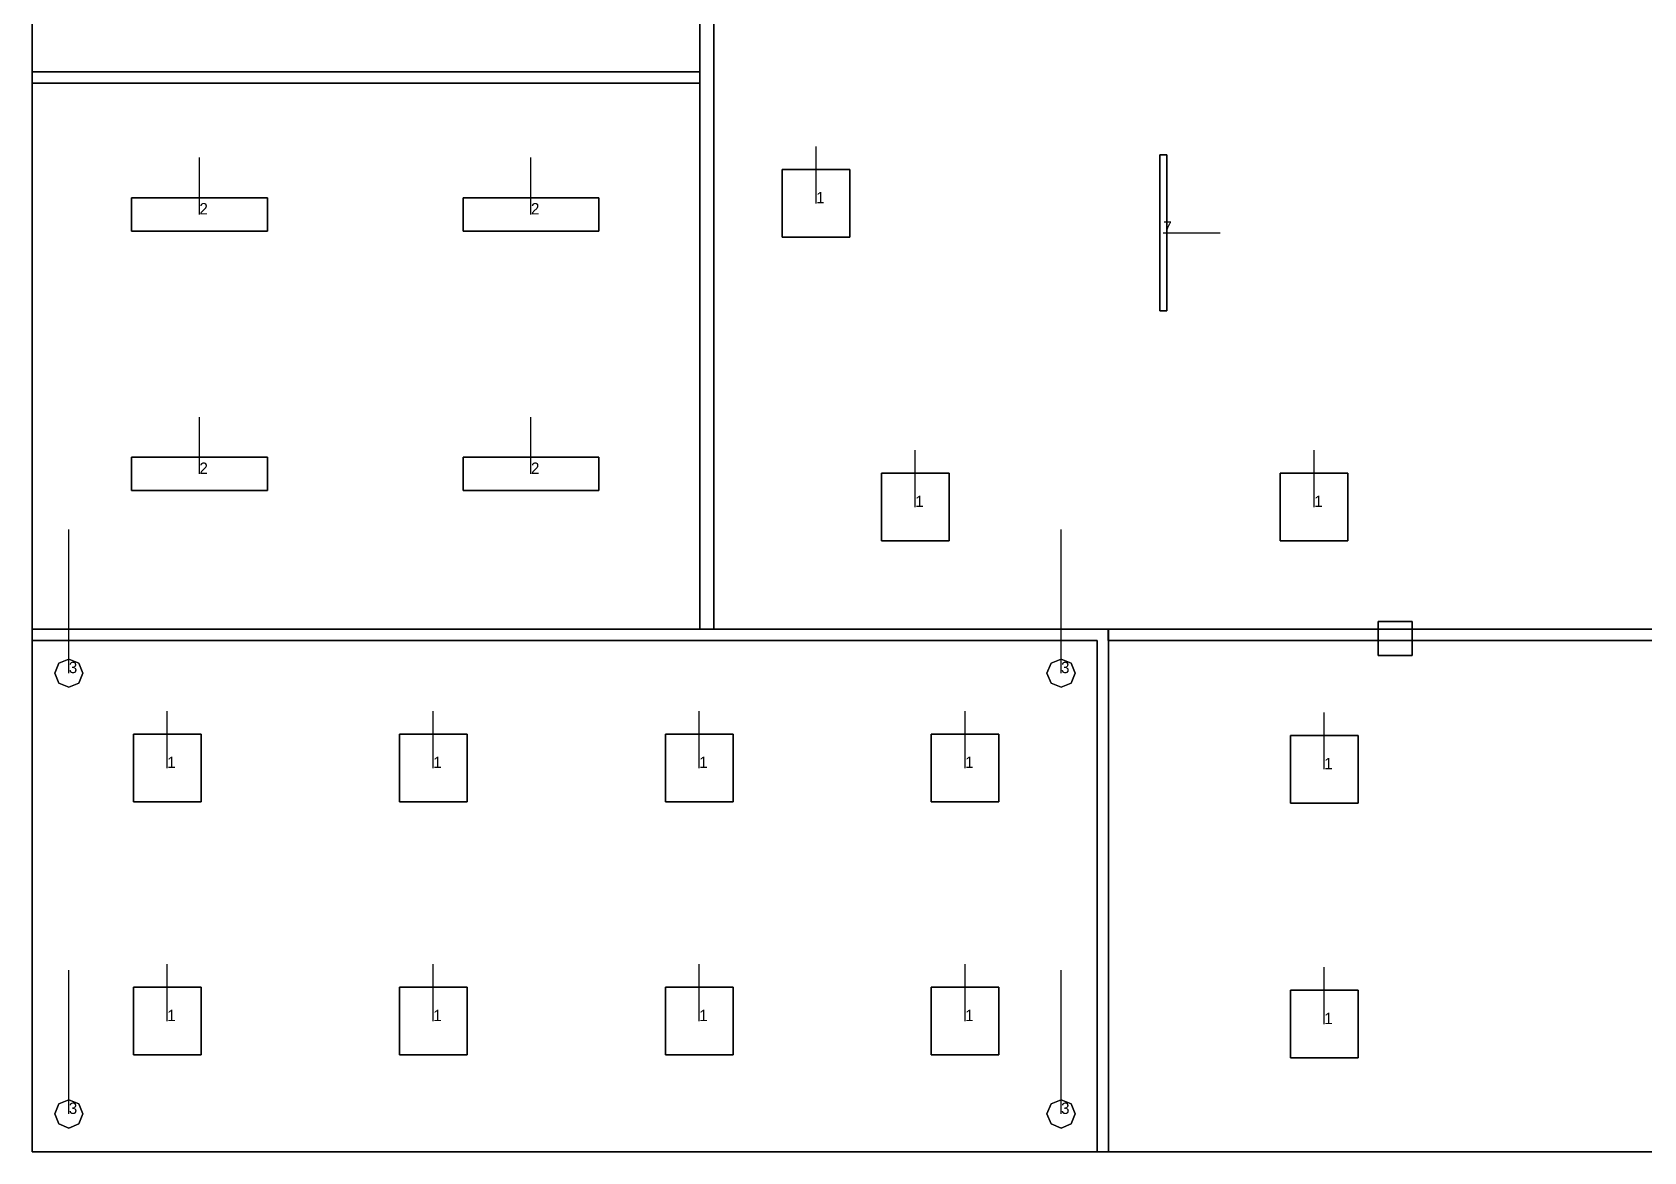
# Model space of a CAD drawing. Extents: x 0 to 48.1, y 0 to 23.7.
# Drawn here: x 0 to 14.19, y 0 to 9.85 of the extents above; entities that cross this region are included whole.
import ezdxf

# ---------------------------------------------------------------- set-up
doc = ezdxf.new("R2010")
doc.units = 0
doc.header["$MEASUREMENT"] = 0
for name, color, linetype in [('DLXFURN', 5, 'Continuous'), ('DLXLUM', 1, 'Continuous'), ('DLXLUMEX', 1, 'Continuous'), ('DLXSCENE', 7, 'Continuous')]:
    doc.layers.add(name, color=color, linetype=linetype)

# ---------------------------------------------------------------- blocks, each defined once
blk = doc.blocks.new('*U211')
at = {"color": 1}
blk.add_line((0, 0), (0, 0.5), dxfattribs=at)
for p, q in [((0.298, 0.298), (-0.298, 0.298)), ((-0.298, 0.298), (-0.298, -0.298)), ((-0.298, 0.298), (-0.298, -0.298)), ((-0.298, -0.298), (-0.298, 0.298)), ((-0.298, 0.298), (-0.298, 0.298)), ((0.298, 0.298), (-0.298, 0.298)), ((-0.298, 0.298), (-0.298, 0.298)), ((-0.298, 0.298), (0.298, 0.298)), ((-0.298, -0.298), (-0.298, 0.298)), ((-0.298, 0.298), (0.298, 0.298)), ((0.298, -0.298), (0.298, 0.298)), ((0.298, 0.298), (0.298, 0.298)), ((0.298, -0.298), (0.298, 0.298)), ((0.298, 0.298), (0.298, 0.298)), ((0.298, 0.298), (0.298, -0.298)), ((0.298, 0.298), (0.298, -0.298)), ((-0.298, -0.298), (0.298, -0.298)), ((-0.298, -0.298), (0.298, -0.298)), ((0.298, -0.298), (-0.298, -0.298)), ((-0.298, -0.298), (-0.298, -0.298)), ((-0.298, -0.298), (-0.298, -0.298)), ((0.298, -0.298), (-0.298, -0.298)), ((0.298, -0.298), (0.298, -0.298)), ((0.298, -0.298), (0.298, -0.298))]:
    blk.add_line(p, q)
at = {"layer": 'DLXLUMEX', "color": 7}
blk.add_text('1', height=0.1, dxfattribs=at).set_placement((0, 0))
blk = doc.blocks.new('*U212')
at = {"color": 1}
blk.add_line((0, 0), (0, 0.5), dxfattribs=at)
for p, q in [((0.298, 0.298), (-0.298, 0.298)), ((-0.298, 0.298), (-0.298, -0.298)), ((-0.298, 0.298), (-0.298, -0.298)), ((-0.298, -0.298), (-0.298, 0.298)), ((-0.298, 0.298), (-0.298, 0.298)), ((0.298, 0.298), (-0.298, 0.298)), ((-0.298, 0.298), (-0.298, 0.298)), ((-0.298, 0.298), (0.298, 0.298)), ((-0.298, -0.298), (-0.298, 0.298)), ((-0.298, 0.298), (0.298, 0.298)), ((0.298, -0.298), (0.298, 0.298)), ((0.298, 0.298), (0.298, 0.298)), ((0.298, -0.298), (0.298, 0.298)), ((0.298, 0.298), (0.298, 0.298)), ((0.298, 0.298), (0.298, -0.298)), ((0.298, 0.298), (0.298, -0.298)), ((-0.298, -0.298), (0.298, -0.298)), ((-0.298, -0.298), (0.298, -0.298)), ((0.298, -0.298), (-0.298, -0.298)), ((-0.298, -0.298), (-0.298, -0.298)), ((-0.298, -0.298), (-0.298, -0.298)), ((0.298, -0.298), (-0.298, -0.298)), ((0.298, -0.298), (0.298, -0.298)), ((0.298, -0.298), (0.298, -0.298))]:
    blk.add_line(p, q)
at = {"layer": 'DLXLUMEX', "color": 7}
blk.add_text('1', height=0.1, dxfattribs=at).set_placement((0, 0))
blk = doc.blocks.new('*U215')
at = {"color": 1}
blk.add_line((0, 0), (0, 0.5), dxfattribs=at)
for p, q in [((0.298, 0.298), (-0.298, 0.298)), ((-0.298, 0.298), (-0.298, -0.298)), ((-0.298, 0.298), (-0.298, -0.298)), ((-0.298, -0.298), (-0.298, 0.298)), ((-0.298, 0.298), (-0.298, 0.298)), ((0.298, 0.298), (-0.298, 0.298)), ((-0.298, 0.298), (-0.298, 0.298)), ((-0.298, 0.298), (0.298, 0.298)), ((-0.298, -0.298), (-0.298, 0.298)), ((-0.298, 0.298), (0.298, 0.298)), ((0.298, -0.298), (0.298, 0.298)), ((0.298, 0.298), (0.298, 0.298)), ((0.298, -0.298), (0.298, 0.298)), ((0.298, 0.298), (0.298, 0.298)), ((0.298, 0.298), (0.298, -0.298)), ((0.298, 0.298), (0.298, -0.298)), ((-0.298, -0.298), (0.298, -0.298)), ((-0.298, -0.298), (0.298, -0.298)), ((0.298, -0.298), (-0.298, -0.298)), ((-0.298, -0.298), (-0.298, -0.298)), ((-0.298, -0.298), (-0.298, -0.298)), ((0.298, -0.298), (-0.298, -0.298)), ((0.298, -0.298), (0.298, -0.298)), ((0.298, -0.298), (0.298, -0.298))]:
    blk.add_line(p, q)
at = {"layer": 'DLXLUMEX', "color": 7}
blk.add_text('1', height=0.1, dxfattribs=at).set_placement((0, 0))
blk = doc.blocks.new('*U216')
at = {"color": 1}
blk.add_line((0, 0), (0, 0.5), dxfattribs=at)
for p, q in [((0.298, 0.298), (-0.298, 0.298)), ((-0.298, 0.298), (-0.298, -0.298)), ((-0.298, 0.298), (-0.298, -0.298)), ((-0.298, -0.298), (-0.298, 0.298)), ((-0.298, 0.298), (-0.298, 0.298)), ((0.298, 0.298), (-0.298, 0.298)), ((-0.298, 0.298), (-0.298, 0.298)), ((-0.298, 0.298), (0.298, 0.298)), ((-0.298, -0.298), (-0.298, 0.298)), ((-0.298, 0.298), (0.298, 0.298)), ((0.298, -0.298), (0.298, 0.298)), ((0.298, 0.298), (0.298, 0.298)), ((0.298, -0.298), (0.298, 0.298)), ((0.298, 0.298), (0.298, 0.298)), ((0.298, 0.298), (0.298, -0.298)), ((0.298, 0.298), (0.298, -0.298)), ((-0.298, -0.298), (0.298, -0.298)), ((-0.298, -0.298), (0.298, -0.298)), ((0.298, -0.298), (-0.298, -0.298)), ((-0.298, -0.298), (-0.298, -0.298)), ((-0.298, -0.298), (-0.298, -0.298)), ((0.298, -0.298), (-0.298, -0.298)), ((0.298, -0.298), (0.298, -0.298)), ((0.298, -0.298), (0.298, -0.298))]:
    blk.add_line(p, q)
at = {"layer": 'DLXLUMEX', "color": 7}
blk.add_text('1', height=0.1, dxfattribs=at).set_placement((0, 0))
blk = doc.blocks.new('*U217')
at = {"color": 1}
blk.add_line((0, 0), (0, 0.5), dxfattribs=at)
for p, q in [((0.298, 0.298), (-0.298, 0.298)), ((-0.298, 0.298), (-0.298, -0.298)), ((-0.298, 0.298), (-0.298, -0.298)), ((-0.298, -0.298), (-0.298, 0.298)), ((-0.298, 0.298), (-0.298, 0.298)), ((0.298, 0.298), (-0.298, 0.298)), ((-0.298, 0.298), (-0.298, 0.298)), ((-0.298, 0.298), (0.298, 0.298)), ((-0.298, -0.298), (-0.298, 0.298)), ((-0.298, 0.298), (0.298, 0.298)), ((0.298, -0.298), (0.298, 0.298)), ((0.298, 0.298), (0.298, 0.298)), ((0.298, -0.298), (0.298, 0.298)), ((0.298, 0.298), (0.298, 0.298)), ((0.298, 0.298), (0.298, -0.298)), ((0.298, 0.298), (0.298, -0.298)), ((-0.298, -0.298), (0.298, -0.298)), ((-0.298, -0.298), (0.298, -0.298)), ((0.298, -0.298), (-0.298, -0.298)), ((-0.298, -0.298), (-0.298, -0.298)), ((-0.298, -0.298), (-0.298, -0.298)), ((0.298, -0.298), (-0.298, -0.298)), ((0.298, -0.298), (0.298, -0.298)), ((0.298, -0.298), (0.298, -0.298))]:
    blk.add_line(p, q)
at = {"layer": 'DLXLUMEX', "color": 7}
blk.add_text('1', height=0.1, dxfattribs=at).set_placement((0, 0))
blk = doc.blocks.new('*U218')
at = {"color": 1}
blk.add_line((0, 0), (0, 0.5), dxfattribs=at)
for p, q in [((0.298, 0.298), (-0.298, 0.298)), ((-0.298, 0.298), (-0.298, -0.298)), ((-0.298, 0.298), (-0.298, -0.298)), ((-0.298, -0.298), (-0.298, 0.298)), ((-0.298, 0.298), (-0.298, 0.298)), ((0.298, 0.298), (-0.298, 0.298)), ((-0.298, 0.298), (-0.298, 0.298)), ((-0.298, 0.298), (0.298, 0.298)), ((-0.298, -0.298), (-0.298, 0.298)), ((-0.298, 0.298), (0.298, 0.298)), ((0.298, -0.298), (0.298, 0.298)), ((0.298, 0.298), (0.298, 0.298)), ((0.298, -0.298), (0.298, 0.298)), ((0.298, 0.298), (0.298, 0.298)), ((0.298, 0.298), (0.298, -0.298)), ((0.298, 0.298), (0.298, -0.298)), ((-0.298, -0.298), (0.298, -0.298)), ((-0.298, -0.298), (0.298, -0.298)), ((0.298, -0.298), (-0.298, -0.298)), ((-0.298, -0.298), (-0.298, -0.298)), ((-0.298, -0.298), (-0.298, -0.298)), ((0.298, -0.298), (-0.298, -0.298)), ((0.298, -0.298), (0.298, -0.298)), ((0.298, -0.298), (0.298, -0.298))]:
    blk.add_line(p, q)
at = {"layer": 'DLXLUMEX', "color": 7}
blk.add_text('1', height=0.1, dxfattribs=at).set_placement((0, 0))
blk = doc.blocks.new('*U219')
at = {"color": 1}
blk.add_line((0, 0), (0, 0.5), dxfattribs=at)
for p, q in [((0.298, 0.298), (-0.298, 0.298)), ((-0.298, 0.298), (-0.298, -0.298)), ((-0.298, 0.298), (-0.298, -0.298)), ((-0.298, -0.298), (-0.298, 0.298)), ((-0.298, 0.298), (-0.298, 0.298)), ((0.298, 0.298), (-0.298, 0.298)), ((-0.298, 0.298), (-0.298, 0.298)), ((-0.298, 0.298), (0.298, 0.298)), ((-0.298, -0.298), (-0.298, 0.298)), ((-0.298, 0.298), (0.298, 0.298)), ((0.298, -0.298), (0.298, 0.298)), ((0.298, 0.298), (0.298, 0.298)), ((0.298, -0.298), (0.298, 0.298)), ((0.298, 0.298), (0.298, 0.298)), ((0.298, 0.298), (0.298, -0.298)), ((0.298, 0.298), (0.298, -0.298)), ((-0.298, -0.298), (0.298, -0.298)), ((-0.298, -0.298), (0.298, -0.298)), ((0.298, -0.298), (-0.298, -0.298)), ((-0.298, -0.298), (-0.298, -0.298)), ((-0.298, -0.298), (-0.298, -0.298)), ((0.298, -0.298), (-0.298, -0.298)), ((0.298, -0.298), (0.298, -0.298)), ((0.298, -0.298), (0.298, -0.298))]:
    blk.add_line(p, q)
at = {"layer": 'DLXLUMEX', "color": 7}
blk.add_text('1', height=0.1, dxfattribs=at).set_placement((0, 0))
blk = doc.blocks.new('*U220')
at = {"color": 1}
blk.add_line((0, 0), (0, 0.5), dxfattribs=at)
for p, q in [((0.298, 0.298), (-0.298, 0.298)), ((-0.298, 0.298), (-0.298, -0.298)), ((-0.298, 0.298), (-0.298, -0.298)), ((-0.298, -0.298), (-0.298, 0.298)), ((-0.298, 0.298), (-0.298, 0.298)), ((0.298, 0.298), (-0.298, 0.298)), ((-0.298, 0.298), (-0.298, 0.298)), ((-0.298, 0.298), (0.298, 0.298)), ((-0.298, -0.298), (-0.298, 0.298)), ((-0.298, 0.298), (0.298, 0.298)), ((0.298, -0.298), (0.298, 0.298)), ((0.298, 0.298), (0.298, 0.298)), ((0.298, -0.298), (0.298, 0.298)), ((0.298, 0.298), (0.298, 0.298)), ((0.298, 0.298), (0.298, -0.298)), ((0.298, 0.298), (0.298, -0.298)), ((-0.298, -0.298), (0.298, -0.298)), ((-0.298, -0.298), (0.298, -0.298)), ((0.298, -0.298), (-0.298, -0.298)), ((-0.298, -0.298), (-0.298, -0.298)), ((-0.298, -0.298), (-0.298, -0.298)), ((0.298, -0.298), (-0.298, -0.298)), ((0.298, -0.298), (0.298, -0.298)), ((0.298, -0.298), (0.298, -0.298))]:
    blk.add_line(p, q)
at = {"layer": 'DLXLUMEX', "color": 7}
blk.add_text('1', height=0.1, dxfattribs=at).set_placement((0, 0))
blk = doc.blocks.new('*U222')
at = {"color": 1}
blk.add_line((0, 0), (0, 0.5), dxfattribs=at)
for p, q in [((0.298, 0.298), (-0.298, 0.298)), ((-0.298, 0.298), (-0.298, -0.298)), ((-0.298, 0.298), (-0.298, -0.298)), ((-0.298, -0.298), (-0.298, 0.298)), ((-0.298, 0.298), (-0.298, 0.298)), ((0.298, 0.298), (-0.298, 0.298)), ((-0.298, 0.298), (-0.298, 0.298)), ((-0.298, 0.298), (0.298, 0.298)), ((-0.298, -0.298), (-0.298, 0.298)), ((-0.298, 0.298), (0.298, 0.298)), ((0.298, -0.298), (0.298, 0.298)), ((0.298, 0.298), (0.298, 0.298)), ((0.298, -0.298), (0.298, 0.298)), ((0.298, 0.298), (0.298, 0.298)), ((0.298, 0.298), (0.298, -0.298)), ((0.298, 0.298), (0.298, -0.298)), ((-0.298, -0.298), (0.298, -0.298)), ((-0.298, -0.298), (0.298, -0.298)), ((0.298, -0.298), (-0.298, -0.298)), ((-0.298, -0.298), (-0.298, -0.298)), ((-0.298, -0.298), (-0.298, -0.298)), ((0.298, -0.298), (-0.298, -0.298)), ((0.298, -0.298), (0.298, -0.298)), ((0.298, -0.298), (0.298, -0.298))]:
    blk.add_line(p, q)
at = {"layer": 'DLXLUMEX', "color": 7}
blk.add_text('1', height=0.1, dxfattribs=at).set_placement((0, 0))
blk = doc.blocks.new('*U223')
at = {"color": 1}
blk.add_line((0, 0), (0, 0.5), dxfattribs=at)
for p, q in [((0.298, 0.298), (-0.298, 0.298)), ((-0.298, 0.298), (-0.298, -0.298)), ((-0.298, 0.298), (-0.298, -0.298)), ((-0.298, -0.298), (-0.298, 0.298)), ((-0.298, 0.298), (-0.298, 0.298)), ((0.298, 0.298), (-0.298, 0.298)), ((-0.298, 0.298), (-0.298, 0.298)), ((-0.298, 0.298), (0.298, 0.298)), ((-0.298, -0.298), (-0.298, 0.298)), ((-0.298, 0.298), (0.298, 0.298)), ((0.298, -0.298), (0.298, 0.298)), ((0.298, 0.298), (0.298, 0.298)), ((0.298, -0.298), (0.298, 0.298)), ((0.298, 0.298), (0.298, 0.298)), ((0.298, 0.298), (0.298, -0.298)), ((0.298, 0.298), (0.298, -0.298)), ((-0.298, -0.298), (0.298, -0.298)), ((-0.298, -0.298), (0.298, -0.298)), ((0.298, -0.298), (-0.298, -0.298)), ((-0.298, -0.298), (-0.298, -0.298)), ((-0.298, -0.298), (-0.298, -0.298)), ((0.298, -0.298), (-0.298, -0.298)), ((0.298, -0.298), (0.298, -0.298)), ((0.298, -0.298), (0.298, -0.298))]:
    blk.add_line(p, q)
at = {"layer": 'DLXLUMEX', "color": 7}
blk.add_text('1', height=0.1, dxfattribs=at).set_placement((0, 0))
blk = doc.blocks.new('*U225')
at = {"color": 1}
blk.add_line((0, 0), (0, 1.265), dxfattribs=at)
for p, q in [((-0.124, 0), (-0.088, 0.088)), ((-0.088, 0.088), (-0.124, 0)), ((-0.088, 0.088), (-0.124, 0)), ((-0.124, 0), (-0.088, 0.088)), ((-0.088, -0.088), (-0.124, 0)), ((-0.124, 0), (-0.088, -0.088)), ((-0.124, 0), (-0.124, 0)), ((-0.124, 0), (-0.088, -0.088)), ((-0.088, -0.088), (-0.124, 0)), ((-0.124, 0), (-0.124, 0)), ((-0.088, 0.088), (0, 0.124)), ((0, 0.124), (-0.088, 0.088)), ((0, 0.124), (-0.088, 0.088)), ((-0.088, 0.088), (0, 0.124)), ((-0.088, 0.088), (-0.088, 0.088)), ((-0.088, 0.088), (-0.088, 0.088)), ((0, 0.124), (0.088, 0.088)), ((0.088, 0.088), (0, 0.124)), ((0.088, 0.088), (0, 0.124)), ((0, 0.124), (0, 0.124)), ((0, 0.124), (0.088, 0.088)), ((0, 0.124), (0, 0.124)), ((0.088, 0.088), (0.124, 0)), ((0.124, 0), (0.088, 0.088)), ((0.088, 0.088), (0.088, 0.088)), ((0.124, 0), (0.088, 0.088)), ((0.088, 0.088), (0.088, 0.088)), ((0.088, 0.088), (0.124, 0)), ((0.124, 0), (0.088, -0.088)), ((0.088, -0.088), (0.124, 0)), ((0.088, -0.088), (0.124, 0)), ((0.124, 0), (0.088, -0.088)), ((0.124, 0), (0.124, 0)), ((0.124, 0), (0.124, 0)), ((0, -0.124), (-0.088, -0.088)), ((-0.088, -0.088), (0, -0.124)), ((-0.088, -0.088), (-0.088, -0.088)), ((-0.088, -0.088), (0, -0.124)), ((0, -0.124), (-0.088, -0.088)), ((-0.088, -0.088), (-0.088, -0.088)), ((0.088, -0.088), (0, -0.124)), ((0, -0.124), (0.088, -0.088)), ((0, -0.124), (0.088, -0.088)), ((0.088, -0.088), (0, -0.124)), ((0, -0.124), (0, -0.124)), ((0, -0.124), (0, -0.124)), ((0.088, -0.088), (0.088, -0.088)), ((0.088, -0.088), (0.088, -0.088))]:
    blk.add_line(p, q)
at = {"layer": 'DLXLUMEX', "color": 7}
blk.add_text('3', height=0.1, dxfattribs=at).set_placement((0, 0))
blk = doc.blocks.new('*U226')
at = {"color": 1}
blk.add_line((0, 0), (0, 1.265), dxfattribs=at)
for p, q in [((-0.124, 0), (-0.088, 0.088)), ((-0.088, 0.088), (-0.124, 0)), ((-0.088, 0.088), (-0.124, 0)), ((-0.124, 0), (-0.088, 0.088)), ((-0.088, -0.088), (-0.124, 0)), ((-0.124, 0), (-0.088, -0.088)), ((-0.124, 0), (-0.124, 0)), ((-0.124, 0), (-0.088, -0.088)), ((-0.088, -0.088), (-0.124, 0)), ((-0.124, 0), (-0.124, 0)), ((-0.088, 0.088), (0, 0.124)), ((0, 0.124), (-0.088, 0.088)), ((0, 0.124), (-0.088, 0.088)), ((-0.088, 0.088), (0, 0.124)), ((-0.088, 0.088), (-0.088, 0.088)), ((-0.088, 0.088), (-0.088, 0.088)), ((0, 0.124), (0.088, 0.088)), ((0.088, 0.088), (0, 0.124)), ((0.088, 0.088), (0, 0.124)), ((0, 0.124), (0, 0.124)), ((0, 0.124), (0.088, 0.088)), ((0, 0.124), (0, 0.124)), ((0.088, 0.088), (0.124, 0)), ((0.124, 0), (0.088, 0.088)), ((0.088, 0.088), (0.088, 0.088)), ((0.124, 0), (0.088, 0.088)), ((0.088, 0.088), (0.088, 0.088)), ((0.088, 0.088), (0.124, 0)), ((0.124, 0), (0.088, -0.088)), ((0.088, -0.088), (0.124, 0)), ((0.088, -0.088), (0.124, 0)), ((0.124, 0), (0.088, -0.088)), ((0.124, 0), (0.124, 0)), ((0.124, 0), (0.124, 0)), ((0, -0.124), (-0.088, -0.088)), ((-0.088, -0.088), (0, -0.124)), ((-0.088, -0.088), (-0.088, -0.088)), ((-0.088, -0.088), (0, -0.124)), ((0, -0.124), (-0.088, -0.088)), ((-0.088, -0.088), (-0.088, -0.088)), ((0.088, -0.088), (0, -0.124)), ((0, -0.124), (0.088, -0.088)), ((0, -0.124), (0.088, -0.088)), ((0.088, -0.088), (0, -0.124)), ((0, -0.124), (0, -0.124)), ((0, -0.124), (0, -0.124)), ((0.088, -0.088), (0.088, -0.088)), ((0.088, -0.088), (0.088, -0.088))]:
    blk.add_line(p, q)
at = {"layer": 'DLXLUMEX', "color": 7}
blk.add_text('3', height=0.1, dxfattribs=at).set_placement((0, 0))
blk = doc.blocks.new('*U227')
at = {"color": 1}
blk.add_line((0, 0), (0, 1.265), dxfattribs=at)
for p, q in [((-0.124, 0), (-0.088, 0.088)), ((-0.088, 0.088), (-0.124, 0)), ((-0.088, 0.088), (-0.124, 0)), ((-0.124, 0), (-0.088, 0.088)), ((-0.088, -0.088), (-0.124, 0)), ((-0.124, 0), (-0.088, -0.088)), ((-0.124, 0), (-0.124, 0)), ((-0.124, 0), (-0.088, -0.088)), ((-0.088, -0.088), (-0.124, 0)), ((-0.124, 0), (-0.124, 0)), ((-0.088, 0.088), (0, 0.124)), ((0, 0.124), (-0.088, 0.088)), ((0, 0.124), (-0.088, 0.088)), ((-0.088, 0.088), (0, 0.124)), ((-0.088, 0.088), (-0.088, 0.088)), ((-0.088, 0.088), (-0.088, 0.088)), ((0, 0.124), (0.088, 0.088)), ((0.088, 0.088), (0, 0.124)), ((0.088, 0.088), (0, 0.124)), ((0, 0.124), (0, 0.124)), ((0, 0.124), (0.088, 0.088)), ((0, 0.124), (0, 0.124)), ((0.088, 0.088), (0.124, 0)), ((0.124, 0), (0.088, 0.088)), ((0.088, 0.088), (0.088, 0.088)), ((0.124, 0), (0.088, 0.088)), ((0.088, 0.088), (0.088, 0.088)), ((0.088, 0.088), (0.124, 0)), ((0.124, 0), (0.088, -0.088)), ((0.088, -0.088), (0.124, 0)), ((0.088, -0.088), (0.124, 0)), ((0.124, 0), (0.088, -0.088)), ((0.124, 0), (0.124, 0)), ((0.124, 0), (0.124, 0)), ((0, -0.124), (-0.088, -0.088)), ((-0.088, -0.088), (0, -0.124)), ((-0.088, -0.088), (-0.088, -0.088)), ((-0.088, -0.088), (0, -0.124)), ((0, -0.124), (-0.088, -0.088)), ((-0.088, -0.088), (-0.088, -0.088)), ((0.088, -0.088), (0, -0.124)), ((0, -0.124), (0.088, -0.088)), ((0, -0.124), (0.088, -0.088)), ((0.088, -0.088), (0, -0.124)), ((0, -0.124), (0, -0.124)), ((0, -0.124), (0, -0.124)), ((0.088, -0.088), (0.088, -0.088)), ((0.088, -0.088), (0.088, -0.088))]:
    blk.add_line(p, q)
at = {"layer": 'DLXLUMEX', "color": 7}
blk.add_text('3', height=0.1, dxfattribs=at).set_placement((0, 0))
blk = doc.blocks.new('*U228')
at = {"color": 1}
blk.add_line((0, 0), (0, 1.265), dxfattribs=at)
for p, q in [((-0.124, 0), (-0.088, 0.088)), ((-0.088, 0.088), (-0.124, 0)), ((-0.088, 0.088), (-0.124, 0)), ((-0.124, 0), (-0.088, 0.088)), ((-0.088, -0.088), (-0.124, 0)), ((-0.124, 0), (-0.088, -0.088)), ((-0.124, 0), (-0.124, 0)), ((-0.124, 0), (-0.088, -0.088)), ((-0.088, -0.088), (-0.124, 0)), ((-0.124, 0), (-0.124, 0)), ((-0.088, 0.088), (0, 0.124)), ((0, 0.124), (-0.088, 0.088)), ((0, 0.124), (-0.088, 0.088)), ((-0.088, 0.088), (0, 0.124)), ((-0.088, 0.088), (-0.088, 0.088)), ((-0.088, 0.088), (-0.088, 0.088)), ((0, 0.124), (0.088, 0.088)), ((0.088, 0.088), (0, 0.124)), ((0.088, 0.088), (0, 0.124)), ((0, 0.124), (0, 0.124)), ((0, 0.124), (0.088, 0.088)), ((0, 0.124), (0, 0.124)), ((0.088, 0.088), (0.124, 0)), ((0.124, 0), (0.088, 0.088)), ((0.088, 0.088), (0.088, 0.088)), ((0.124, 0), (0.088, 0.088)), ((0.088, 0.088), (0.088, 0.088)), ((0.088, 0.088), (0.124, 0)), ((0.124, 0), (0.088, -0.088)), ((0.088, -0.088), (0.124, 0)), ((0.088, -0.088), (0.124, 0)), ((0.124, 0), (0.088, -0.088)), ((0.124, 0), (0.124, 0)), ((0.124, 0), (0.124, 0)), ((0, -0.124), (-0.088, -0.088)), ((-0.088, -0.088), (0, -0.124)), ((-0.088, -0.088), (-0.088, -0.088)), ((-0.088, -0.088), (0, -0.124)), ((0, -0.124), (-0.088, -0.088)), ((-0.088, -0.088), (-0.088, -0.088)), ((0.088, -0.088), (0, -0.124)), ((0, -0.124), (0.088, -0.088)), ((0, -0.124), (0.088, -0.088)), ((0.088, -0.088), (0, -0.124)), ((0, -0.124), (0, -0.124)), ((0, -0.124), (0, -0.124)), ((0.088, -0.088), (0.088, -0.088)), ((0.088, -0.088), (0.088, -0.088))]:
    blk.add_line(p, q)
at = {"layer": 'DLXLUMEX', "color": 7}
blk.add_text('3', height=0.1, dxfattribs=at).set_placement((0, 0))
blk = doc.blocks.new('*U229')
at = {"color": 1}
blk.add_line((0, 0), (0, 0.5), dxfattribs=at)
for p, q in [((0.598, 0.147), (-0.598, 0.147)), ((-0.598, 0.147), (-0.598, -0.147)), ((-0.598, 0.147), (-0.598, -0.147)), ((-0.598, -0.147), (-0.598, 0.147)), ((-0.598, 0.147), (-0.598, 0.147)), ((-0.598, 0.147), (-0.598, 0.147)), ((-0.598, 0.147), (0.598, 0.147)), ((0.598, 0.147), (-0.598, 0.147)), ((-0.598, -0.147), (-0.598, 0.147)), ((-0.598, 0.147), (0.598, 0.147)), ((0.598, -0.147), (0.598, 0.147)), ((0.598, 0.147), (0.598, 0.147)), ((0.598, -0.147), (0.598, 0.147)), ((0.598, 0.147), (0.598, 0.147)), ((0.598, 0.147), (0.598, -0.147)), ((0.598, 0.147), (0.598, -0.147)), ((-0.598, -0.147), (0.598, -0.147)), ((-0.598, -0.147), (0.598, -0.147)), ((0.598, -0.147), (-0.598, -0.147)), ((-0.598, -0.147), (-0.598, -0.147)), ((-0.598, -0.147), (-0.598, -0.147)), ((0.598, -0.147), (-0.598, -0.147)), ((0.598, -0.147), (0.598, -0.147)), ((0.598, -0.147), (0.598, -0.147))]:
    blk.add_line(p, q)
at = {"layer": 'DLXLUMEX', "color": 7}
blk.add_text('2', height=0.1, dxfattribs=at).set_placement((0, 0))
blk = doc.blocks.new('*U230')
at = {"color": 1}
blk.add_line((0, 0), (0, 0.5), dxfattribs=at)
for p, q in [((0.598, 0.147), (-0.598, 0.147)), ((-0.598, 0.147), (-0.598, -0.147)), ((-0.598, 0.147), (-0.598, -0.147)), ((-0.598, -0.147), (-0.598, 0.147)), ((-0.598, 0.147), (-0.598, 0.147)), ((-0.598, 0.147), (-0.598, 0.147)), ((-0.598, 0.147), (0.598, 0.147)), ((0.598, 0.147), (-0.598, 0.147)), ((-0.598, -0.147), (-0.598, 0.147)), ((-0.598, 0.147), (0.598, 0.147)), ((0.598, -0.147), (0.598, 0.147)), ((0.598, 0.147), (0.598, 0.147)), ((0.598, -0.147), (0.598, 0.147)), ((0.598, 0.147), (0.598, 0.147)), ((0.598, 0.147), (0.598, -0.147)), ((0.598, 0.147), (0.598, -0.147)), ((-0.598, -0.147), (0.598, -0.147)), ((-0.598, -0.147), (0.598, -0.147)), ((0.598, -0.147), (-0.598, -0.147)), ((-0.598, -0.147), (-0.598, -0.147)), ((-0.598, -0.147), (-0.598, -0.147)), ((0.598, -0.147), (-0.598, -0.147)), ((0.598, -0.147), (0.598, -0.147)), ((0.598, -0.147), (0.598, -0.147))]:
    blk.add_line(p, q)
at = {"layer": 'DLXLUMEX', "color": 7}
blk.add_text('2', height=0.1, dxfattribs=at).set_placement((0, 0))
blk = doc.blocks.new('*U231')
at = {"color": 1}
blk.add_line((0, 0), (0, 0.5), dxfattribs=at)
for p, q in [((0.598, 0.147), (-0.598, 0.147)), ((-0.598, 0.147), (-0.598, -0.147)), ((-0.598, 0.147), (-0.598, -0.147)), ((-0.598, -0.147), (-0.598, 0.147)), ((-0.598, 0.147), (-0.598, 0.147)), ((0.598, 0.147), (-0.598, 0.147)), ((-0.598, 0.147), (-0.598, 0.147)), ((-0.598, 0.147), (0.598, 0.147)), ((-0.598, -0.147), (-0.598, 0.147)), ((-0.598, 0.147), (0.598, 0.147)), ((0.598, -0.147), (0.598, 0.147)), ((0.598, 0.147), (0.598, 0.147)), ((0.598, -0.147), (0.598, 0.147)), ((0.598, 0.147), (0.598, 0.147)), ((0.598, 0.147), (0.598, -0.147)), ((0.598, 0.147), (0.598, -0.147)), ((-0.598, -0.147), (0.598, -0.147)), ((-0.598, -0.147), (0.598, -0.147)), ((0.598, -0.147), (-0.598, -0.147)), ((-0.598, -0.147), (-0.598, -0.147)), ((-0.598, -0.147), (-0.598, -0.147)), ((0.598, -0.147), (-0.598, -0.147)), ((0.598, -0.147), (0.598, -0.147)), ((0.598, -0.147), (0.598, -0.147))]:
    blk.add_line(p, q)
at = {"layer": 'DLXLUMEX', "color": 7}
blk.add_text('2', height=0.1, dxfattribs=at).set_placement((0, 0))
blk = doc.blocks.new('*U2')
at = {"color": 1}
blk.add_line((0, 0), (0, 0.5), dxfattribs=at)
for p, q in [((0.598, 0.147), (-0.598, 0.147)), ((-0.598, 0.147), (-0.598, -0.147)), ((-0.598, 0.147), (-0.598, -0.147)), ((-0.598, -0.147), (-0.598, 0.147)), ((-0.598, 0.147), (-0.598, 0.147)), ((0.598, 0.147), (-0.598, 0.147)), ((-0.598, 0.147), (-0.598, 0.147)), ((-0.598, 0.147), (0.598, 0.147)), ((-0.598, -0.147), (-0.598, 0.147)), ((-0.598, 0.147), (0.598, 0.147)), ((0.598, -0.147), (0.598, 0.147)), ((0.598, 0.147), (0.598, 0.147)), ((0.598, -0.147), (0.598, 0.147)), ((0.598, 0.147), (0.598, 0.147)), ((0.598, 0.147), (0.598, -0.147)), ((0.598, 0.147), (0.598, -0.147)), ((-0.598, -0.147), (0.598, -0.147)), ((-0.598, -0.147), (0.598, -0.147)), ((0.598, -0.147), (-0.598, -0.147)), ((-0.598, -0.147), (-0.598, -0.147)), ((-0.598, -0.147), (-0.598, -0.147)), ((0.598, -0.147), (-0.598, -0.147)), ((0.598, -0.147), (0.598, -0.147)), ((0.598, -0.147), (0.598, -0.147))]:
    blk.add_line(p, q)
at = {"layer": 'DLXLUMEX', "color": 7}
blk.add_text('2', height=0.1, dxfattribs=at).set_placement((0, 0))
blk = doc.blocks.new('*U37')
for p, q in [((0.03, 0.686), (-0.03, 0.686)), ((-0.03, 0.686), (-0.03, -0.686)), ((-0.03, 0.686), (-0.03, -0.686)), ((-0.03, -0.686), (-0.03, 0.686)), ((-0.03, 0.686), (-0.03, 0.686)), ((0.03, 0.686), (-0.03, 0.686)), ((-0.03, 0.686), (-0.03, 0.686)), ((-0.03, 0.686), (0.03, 0.686)), ((-0.03, -0.686), (-0.03, 0.686)), ((-0.03, 0.686), (0.03, 0.686)), ((0.03, -0.686), (0.03, 0.686)), ((0.03, 0.686), (0.03, 0.686)), ((0.03, -0.686), (0.03, 0.686)), ((0.03, 0.686), (0.03, 0.686)), ((0.03, 0.686), (0.03, -0.686)), ((0.03, 0.686), (0.03, -0.686)), ((-0.03, -0.686), (0.03, -0.686)), ((-0.03, -0.686), (-0.03, -0.686)), ((-0.03, -0.686), (0.03, -0.686)), ((0.03, -0.686), (-0.03, -0.686)), ((-0.03, -0.686), (-0.03, -0.686)), ((0.03, -0.686), (-0.03, -0.686)), ((0.03, -0.686), (0.03, -0.686)), ((0.03, -0.686), (0.03, -0.686))]:
    blk.add_line(p, q)
at = {"color": 1}
blk.add_line((0, 0), (0.5, 0), dxfattribs=at)
at = {"layer": 'DLXLUMEX', "color": 7}
blk.add_text('7', height=0.1, dxfattribs=at).set_placement((0, 0))
blk = doc.blocks.new('*U47')
at = {"color": 1}
blk.add_line((0, 0), (0, 0.5), dxfattribs=at)
for p, q in [((0.298, 0.298), (-0.298, 0.298)), ((-0.298, 0.298), (-0.298, -0.298)), ((-0.298, 0.298), (-0.298, -0.298)), ((-0.298, -0.298), (-0.298, 0.298)), ((-0.298, 0.298), (-0.298, 0.298)), ((0.298, 0.298), (-0.298, 0.298)), ((-0.298, 0.298), (-0.298, 0.298)), ((-0.298, 0.298), (0.298, 0.298)), ((-0.298, -0.298), (-0.298, 0.298)), ((-0.298, 0.298), (0.298, 0.298)), ((0.298, -0.298), (0.298, 0.298)), ((0.298, 0.298), (0.298, 0.298)), ((0.298, -0.298), (0.298, 0.298)), ((0.298, 0.298), (0.298, 0.298)), ((0.298, 0.298), (0.298, -0.298)), ((0.298, 0.298), (0.298, -0.298)), ((-0.298, -0.298), (0.298, -0.298)), ((-0.298, -0.298), (0.298, -0.298)), ((0.298, -0.298), (-0.298, -0.298)), ((-0.298, -0.298), (-0.298, -0.298)), ((-0.298, -0.298), (-0.298, -0.298)), ((0.298, -0.298), (-0.298, -0.298)), ((0.298, -0.298), (0.298, -0.298)), ((0.298, -0.298), (0.298, -0.298))]:
    blk.add_line(p, q)
at = {"layer": 'DLXLUMEX', "color": 7}
blk.add_text('1', height=0.1, dxfattribs=at).set_placement((0, 0))
blk = doc.blocks.new('*U60')
at = {"color": 1}
blk.add_line((0, 0), (0, 0.5), dxfattribs=at)
for p, q in [((0.298, 0.298), (-0.298, 0.298)), ((-0.298, 0.298), (-0.298, -0.298)), ((-0.298, 0.298), (-0.298, -0.298)), ((-0.298, -0.298), (-0.298, 0.298)), ((-0.298, 0.298), (-0.298, 0.298)), ((-0.298, 0.298), (-0.298, 0.298)), ((-0.298, 0.298), (0.298, 0.298)), ((0.298, 0.298), (-0.298, 0.298)), ((-0.298, -0.298), (-0.298, 0.298)), ((-0.298, 0.298), (0.298, 0.298)), ((0.298, -0.298), (0.298, 0.298)), ((0.298, 0.298), (0.298, 0.298)), ((0.298, -0.298), (0.298, 0.298)), ((0.298, 0.298), (0.298, 0.298)), ((0.298, 0.298), (0.298, -0.298)), ((0.298, 0.298), (0.298, -0.298)), ((-0.298, -0.298), (0.298, -0.298)), ((-0.298, -0.298), (0.298, -0.298)), ((0.298, -0.298), (-0.298, -0.298)), ((-0.298, -0.298), (-0.298, -0.298)), ((-0.298, -0.298), (-0.298, -0.298)), ((0.298, -0.298), (-0.298, -0.298)), ((0.298, -0.298), (0.298, -0.298)), ((0.298, -0.298), (0.298, -0.298))]:
    blk.add_line(p, q)
at = {"layer": 'DLXLUMEX', "color": 7}
blk.add_text('1', height=0.1, dxfattribs=at).set_placement((0, 0))
blk = doc.blocks.new('*U61')
at = {"color": 1}
blk.add_line((0, 0), (0, 0.5), dxfattribs=at)
for p, q in [((0.298, 0.298), (-0.298, 0.298)), ((-0.298, 0.298), (-0.298, -0.298)), ((-0.298, 0.298), (-0.298, -0.298)), ((-0.298, -0.298), (-0.298, 0.298)), ((-0.298, 0.298), (-0.298, 0.298)), ((0.298, 0.298), (-0.298, 0.298)), ((-0.298, 0.298), (-0.298, 0.298)), ((-0.298, 0.298), (0.298, 0.298)), ((-0.298, -0.298), (-0.298, 0.298)), ((-0.298, 0.298), (0.298, 0.298)), ((0.298, -0.298), (0.298, 0.298)), ((0.298, 0.298), (0.298, 0.298)), ((0.298, -0.298), (0.298, 0.298)), ((0.298, 0.298), (0.298, 0.298)), ((0.298, 0.298), (0.298, -0.298)), ((0.298, 0.298), (0.298, -0.298)), ((-0.298, -0.298), (0.298, -0.298)), ((-0.298, -0.298), (0.298, -0.298)), ((0.298, -0.298), (-0.298, -0.298)), ((-0.298, -0.298), (-0.298, -0.298)), ((-0.298, -0.298), (-0.298, -0.298)), ((0.298, -0.298), (-0.298, -0.298)), ((0.298, -0.298), (0.298, -0.298)), ((0.298, -0.298), (0.298, -0.298))]:
    blk.add_line(p, q)
at = {"layer": 'DLXLUMEX', "color": 7}
blk.add_text('1', height=0.1, dxfattribs=at).set_placement((0, 0))
blk = doc.blocks.new('*U90')
for p, q in [((0.2, 4.6), (-9.276, 4.6)), ((-9.276, 4.6), (-9.276, 4.5)), ((-9.276, 4.6), (0.2, 4.6)), ((-9.276, 4.5), (-9.276, 4.6)), ((0.2, 4.6), (-9.276, 4.6)), ((-9.276, 4.6), (-9.276, 4.6)), ((-9.276, 4.6), (0.2, 4.6)), ((-9.276, 4.6), (-9.276, 4.5)), ((-9.276, 4.5), (-9.276, 4.6)), ((-9.276, 4.6), (-9.276, 4.6)), ((0.2, 0), (0.2, 4.6)), ((0.2, 4.6), (0.2, 0)), ((0.2, 0), (0.2, 4.6)), ((0.2, 4.6), (0.2, 4.6)), ((0.2, 4.6), (0.2, 0)), ((0.2, 4.6), (0.2, 4.6)), ((-9.276, 4.5), (0.101, 4.5)), ((0.101, 4.5), (-9.276, 4.5)), ((-9.276, 4.5), (-9.276, 4.5)), ((-9.276, 4.5), (0.101, 4.5)), ((0.101, 4.5), (-9.276, 4.5)), ((-9.276, 4.5), (-9.276, 4.5)), ((0.101, 4.5), (0.1, 0)), ((0.1, 0), (0.101, 4.5)), ((0.101, 4.5), (0.1, 0)), ((0.1, 0), (0.101, 4.5)), ((0.101, 4.5), (0.101, 4.5)), ((0.101, 4.5), (0.101, 4.5)), ((0.1, 0), (0.2, 0)), ((0.2, 0), (0.1, 0)), ((0.1, 0), (0.2, 0)), ((0.2, 0), (0.1, 0)), ((0.1, 0), (0.1, 0)), ((0.1, 0), (0.1, 0)), ((0.2, 0), (0.2, 0)), ((0.2, 0), (0.2, 0))]:
    blk.add_line(p, q)
blk = doc.blocks.new('*U93')
for p, q in [((0.2, 5.595), (0.079, 5.705)), ((0.079, 5.705), (0.079, -3.6)), ((0.079, -3.6), (0.079, 5.705)), ((0.079, 5.705), (0.2, 5.595)), ((0.2, 5.595), (0.079, 5.705)), ((0.079, 5.705), (0.079, 5.705)), ((0.079, 5.705), (0.2, 5.595)), ((0.079, 5.705), (0.079, -3.6)), ((0.079, -3.6), (0.079, 5.705)), ((0.079, 5.705), (0.079, 5.705)), ((0.2, -3.6), (0.2, 5.595)), ((0.2, 5.595), (0.2, -3.6)), ((0.2, -3.6), (0.2, 5.595)), ((0.2, 5.595), (0.2, 5.595)), ((0.2, 5.595), (0.2, -3.6)), ((0.2, 5.595), (0.2, 5.595)), ((0.079, -3.6), (0.2, -3.6)), ((0.2, -3.6), (0.079, -3.6)), ((0.079, -3.6), (0.2, -3.6)), ((0.2, -3.6), (0.079, -3.6)), ((0.079, -3.6), (0.079, -3.6)), ((0.079, -3.6), (0.079, -3.6)), ((0.2, -3.6), (0.2, -3.6)), ((0.2, -3.6), (0.2, -3.6))]:
    blk.add_line(p, q)
blk = doc.blocks.new('*U94')
for p, q in [((7.701, -0.1), (0.091, -0.1)), ((0.091, -0.1), (0.091, -0.2)), ((0.091, -0.1), (7.701, -0.1)), ((0.091, -0.2), (0.091, -0.1)), ((0.091, -0.1), (0.091, -0.2)), ((0.091, -0.2), (0.091, -0.1)), ((0.091, -0.1), (0.091, -0.1)), ((0.091, -0.1), (0.091, -0.1)), ((0.091, -0.1), (7.701, -0.1)), ((7.701, -0.1), (0.091, -0.1)), ((7.701, -0.2), (7.701, -0.1)), ((7.701, -0.1), (7.701, -0.2)), ((7.701, -0.2), (7.701, -0.1)), ((7.701, -0.1), (7.701, -0.1)), ((7.701, -0.1), (7.701, -0.2)), ((7.701, -0.1), (7.701, -0.1)), ((0.091, -0.2), (7.701, -0.2)), ((7.701, -0.2), (0.091, -0.2)), ((0.091, -0.2), (0.091, -0.2)), ((0.091, -0.2), (7.701, -0.2)), ((7.701, -0.2), (0.091, -0.2)), ((0.091, -0.2), (0.091, -0.2)), ((7.701, -0.2), (7.701, -0.2)), ((7.701, -0.2), (7.701, -0.2))]:
    blk.add_line(p, q)
blk = doc.blocks.new('*U127')
for p, q in [((2.779, 0.3), (-3.1, 0.3)), ((-3.1, 0.3), (-3.1, 0.2)), ((-3.1, 0.2), (-3.1, 0.3)), ((-3.1, 0.3), (2.779, 0.3)), ((-3.1, 0.3), (-3.1, 0.2)), ((-3.1, 0.2), (-3.1, 0.3)), ((-3.1, 0.3), (-3.1, 0.3)), ((2.779, 0.3), (-3.1, 0.3)), ((-3.1, 0.3), (-3.1, 0.3)), ((-3.1, 0.3), (2.779, 0.3)), ((2.779, 0.2), (2.779, 0.3)), ((2.779, 0.3), (2.779, 0.2)), ((2.779, 0.2), (2.779, 0.3)), ((2.779, 0.3), (2.779, 0.3)), ((2.779, 0.3), (2.779, 0.2)), ((2.779, 0.3), (2.779, 0.3)), ((-3.1, 0.2), (2.779, 0.2)), ((2.779, 0.2), (-3.1, 0.2)), ((-3.1, 0.2), (-3.1, 0.2)), ((2.779, 0.2), (-3.1, 0.2)), ((-3.1, 0.2), (-3.1, 0.2)), ((-3.1, 0.2), (2.779, 0.2)), ((2.779, 0.2), (2.779, 0.2)), ((2.779, 0.2), (2.779, 0.2))]:
    blk.add_line(p, q)
blk = doc.blocks.new('*U131')
for p, q in [((0, 22.8), (0, 0)), ((0, 0), (0, 22.8)), ((12.067, 0), (0, 0)), ((0, 0), (0, 0)), ((0, 0), (12.067, 0)), ((0, 0), (0, 0)), ((12.067, 0), (12.067, 0)), ((23.953, 0), (12.067, 0)), ((12.067, 0), (12.067, 0)), ((12.067, 0), (23.953, 0))]:
    blk.add_line(p, q)
blk = doc.blocks.new('*U132')
for p, q in [((0, 0), (0, 22.8)), ((12.15, 4.669), (11.85, 4.669)), ((11.85, 4.669), (11.85, 4.369)), ((12.15, 4.369), (12.15, 4.669)), ((11.85, 4.369), (12.15, 4.369)), ((12.067, 0), (0, 0)), ((23.953, 0), (12.067, 0))]:
    blk.add_line(p, q)
blk = doc.blocks.new('*U133')
for p, q in [((0, 22.8), (0, 0)), ((11.85, 4.669), (12.15, 4.669)), ((11.85, 4.369), (11.85, 4.669)), ((12.15, 4.669), (12.15, 4.369)), ((12.15, 4.369), (11.85, 4.369)), ((0, 0), (12.067, 0)), ((12.067, 0), (23.953, 0))]:
    blk.add_line(p, q)
blk = doc.blocks.new('*U137')
for p, q in [((-0.15, -0.15), (-0.15, 0.15)), ((-0.15, 0.15), (-0.15, 0.15)), ((-0.15, 0.15), (-0.15, -0.15)), ((-0.15, 0.15), (0.15, 0.15)), ((0.15, 0.15), (-0.15, 0.15)), ((-0.15, 0.15), (-0.15, 0.15)), ((0.15, 0.15), (0.15, 0.15)), ((0.15, 0.15), (0.15, -0.15)), ((0.15, -0.15), (0.15, 0.15)), ((0.15, 0.15), (0.15, 0.15)), ((-0.15, -0.15), (-0.15, -0.15)), ((-0.15, -0.15), (-0.15, -0.15)), ((-0.15, -0.15), (0.15, -0.15)), ((0.15, -0.15), (-0.15, -0.15)), ((0.15, -0.15), (0.15, -0.15)), ((0.15, -0.15), (0.15, -0.15))]:
    blk.add_line(p, q)
blk = doc.blocks.new('*U144')
for p, q in [((0, 5.8), (0, 8)), ((0, 8), (0, 8)), ((0, 8), (0, 5.8)), ((0, 5.8), (0, 5.8)), ((0, 1.3), (0, 3.5)), ((0, 3.5), (0, 3.5)), ((0, 3.5), (0, 1.3)), ((0, 1.3), (0, 1.3)), ((0.24, 0), (0.24, 0)), ((0.24, 0), (2.64, 0)), ((2.64, 0), (0.24, 0)), ((2.64, 0), (2.64, 0)), ((5.353, 0), (3.153, 0)), ((3.153, 0), (3.153, 0)), ((3.153, 0), (5.353, 0)), ((5.353, 0), (5.353, 0)), ((8.178, 0), (5.978, 0)), ((5.978, 0), (5.978, 0)), ((5.978, 0), (8.178, 0)), ((8.178, 0), (8.178, 0)), ((15.578, 0), (11.578, 0)), ((11.578, 0), (11.578, 0)), ((11.578, 0), (15.578, 0))]:
    blk.add_line(p, q)

msp = doc.modelspace()

# ---------------------------------------------------------------- block references
at = {"layer": 'DLXFURN'}
for name, p in [('*U93', (5.8, 8.2)), ('*U127', (3.1, 9.207)), ('*U90', (9.276, 0)), ('*U94', (9.381, 4.7))]:
    msp.add_blockref(name, p, dxfattribs=at)
at = {"layer": 'DLXLUM'}
for name, p in [('*U47', (6.901, 8.348)), ('*U230', (1.472, 8.251)), ('*U2', (4.391, 8.251)), ('*U37', (9.958, 8.089)), ('*U229', (1.472, 5.967)), ('*U231', (4.391, 5.967)), ('*U60', (7.774, 5.675)), ('*U61', (11.286, 5.675)), ('*U226', (0.322, 4.213)), ('*U228', (9.058, 4.213)), ('*U216', (1.189, 3.378)), ('*U218', (3.531, 3.378)), ('*U220', (5.872, 3.378)), ('*U223', (8.213, 3.378)), ('*U212', (11.375, 3.367)), ('*U225', (0.322, 0.333)), ('*U215', (1.189, 1.15)), ('*U217', (3.531, 1.15)), ('*U219', (5.872, 1.15)), ('*U222', (8.213, 1.15)), ('*U227', (9.058, 0.333)), ('*U211', (11.375, 1.124))]:
    msp.add_blockref(name, p, dxfattribs=at)
at = {"layer": 'DLXSCENE'}
for name, p in [('*U131', (0, 0)), ('*U132', (0, 0)), ('*U133', (0, 0)), ('*U144', (0, 0)), ('*U137', (12, 4.519))]:
    msp.add_blockref(name, p, dxfattribs=at)

doc.saveas('drawing.dxf')
